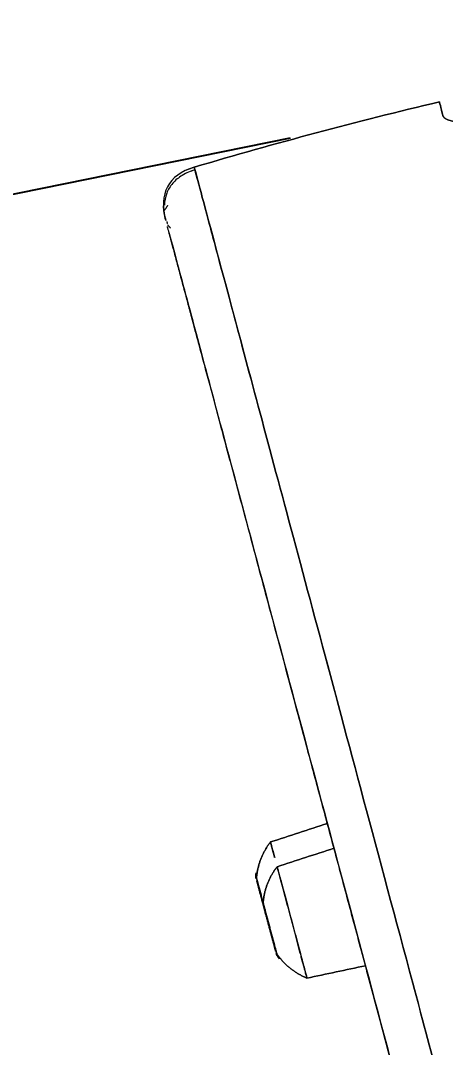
# Model space of a CAD drawing. Header units: inches. Extents: x 1105 to 1525, y -292 to 302.
# Drawn here: x 1392.02 to 1401.97, y 76.97 to 101.02 of the extents above; entities that cross this region are included whole.
import ezdxf

# ---------------------------------------------------------------- set-up
doc = ezdxf.new("R2010")
doc.units = ezdxf.units.IN
doc.header["$LTSCALE"] = 2.42
doc.header["$MEASUREMENT"] = 0
doc.header["$PDMODE"] = 3
doc.header["$PDSIZE"] = 0.3125
doc.layers.get('0').update_dxf_attribs({"linetype": 'CONTINUOUS'})
doc.layers.get('Defpoints').update_dxf_attribs({"linetype": 'CONTINUOUS'})
doc.layers.add('DIM', color=3, linetype='CONTINUOUS', lineweight=18)
doc.styles.get("Standard").update_dxf_attribs({"font": 'arial.ttf', "width": 0.8})
doc.dimstyles.new('ISO-25', dxfattribs={"dimtxt": 5, "dimasz": 2.5, "dimexe": 1.25, "dimexo": 0.625, "dimgap": 2, "dimtad": 1, "dimtih": 1, "dimtoh": 1, "dimdec": 1, "dimdsep": 46, "dimtxsty": 'Standard', "dimcen": 0, "dimclrd": 3, "dimclre": 3, "dimclrt": 4, "dimadec": 0, "dimazin": 0, "dimtfac": 1, "dimtdec": 1, "dimtmove": 0, "dimatfit": 3, "dimfxl": 1, "dimarcsym": 0})

# ---------------------------------------------------------------- blocks, each defined once
blk = doc.blocks.new('*D5')
at = {"layer": 'Defpoints', "color": 0, "transparency": 16777216}
for p in [(1398.948, 98.392), (1453.97, -172.568), (1384.677, -186.639)]:
    blk.add_point(p, dxfattribs=at)
at = {"layer": 'DIM', "color": 3, "lineweight": -2, "transparency": 16777216}
for p, q in [((1398.336, 98.268), (1328.43, 84.072)), ((1330.65, 79.421), (1356.242, -46.606)), ((1383.682, -181.739), (1358.091, -55.712)), ((1453.358, -172.693), (1383.452, -186.888))]:
    blk.add_line(p, q, dxfattribs=at)
at = {"layer": 'DIM', "color": 3, "transparency": 16777216}
for points in [[(1331.467, 79.587), (1329.833, 79.255), (1329.655, 84.321)], [(1384.499, -181.573), (1382.866, -181.905), (1384.677, -186.639)]]:
    blk.add_solid(points, dxfattribs=at)
at = {"layer": 'DIM', "color": 4, "transparency": 16777216, "insert": (1357.166, -51.159), "char_height": 5, "attachment_point": 5}
blk.add_mtext('276.5', dxfattribs=at)

msp = doc.modelspace()

# ---------------------------------------------------------------- linework, layer by layer
at = {"linetype": 'Continuous', "lineweight": 18, "extrusion": (0, 1, 0)}
for p, q in [((1395.421, 96.342), (1395.421, 96.341)), ((1395.421, 96.341), (1395.421, 96.342))]:
    msp.add_line(p, q, dxfattribs=at)
at = {"linetype": 'Continuous', "lineweight": 18}
for points, degree, knots in [([(1401.921, 98.775), (1401.922, 98.774), (1401.924, 98.772), (1401.926, 98.768), (1401.929, 98.764), (1401.932, 98.761), (1401.935, 98.757), (1401.938, 98.754), (1401.942, 98.75), (1401.946, 98.746), (1401.951, 98.743), (1401.955, 98.739), (1401.96, 98.736), (1401.966, 98.732), (1401.971, 98.728), (1401.977, 98.725), (1401.983, 98.722), (1401.99, 98.718), (1401.997, 98.715), (1402.004, 98.711), (1402.012, 98.708), (1402.02, 98.704), (1402.028, 98.701), (1402.037, 98.698), (1402.046, 98.695), (1402.055, 98.691), (1402.065, 98.688), (1402.075, 98.685), (1402.086, 98.682), (1402.097, 98.679), (1402.108, 98.676), (1402.12, 98.673), (1402.132, 98.67), (1402.145, 98.667), (1402.158, 98.664), (1402.171, 98.661), (1402.185, 98.659), (1402.199, 98.656), (1402.214, 98.653), (1402.229, 98.651), (1402.245, 98.648), (1402.261, 98.646), (1402.277, 98.643), (1402.294, 98.641), (1402.312, 98.638), (1402.33, 98.636), (1402.348, 98.634), (1402.367, 98.632), (1402.386, 98.63), (1402.406, 98.628), (1402.427, 98.626), (1402.448, 98.624), (1402.469, 98.622), (1402.491, 98.621), (1402.514, 98.619), (1402.537, 98.617), (1402.56, 98.616), (1402.584, 98.615), (1402.609, 98.613), (1402.634, 98.612), (1402.659, 98.611), (1402.686, 98.61), (1402.712, 98.609), (1402.74, 98.608), (1402.768, 98.607), (1402.796, 98.606), (1402.825, 98.606), (1402.855, 98.605), (1402.885, 98.605), (1402.916, 98.604), (1402.947, 98.604), (1402.979, 98.604), (1403.011, 98.604), (1403.044, 98.604), (1403.078, 98.604), (1403.112, 98.604), (1403.198, 98.604), (1403.337, 98.607), (1403.535, 98.613), (1403.735, 98.622), (1403.934, 98.633), (1404.132, 98.646), (1404.326, 98.66), (1404.517, 98.675), (1404.701, 98.69), (1404.879, 98.706), (1405.049, 98.722), (1405.21, 98.738), (1405.363, 98.753), (1405.505, 98.768), (1405.638, 98.782), (1405.759, 98.796), (1405.87, 98.808), (1405.969, 98.82), (1406.077, 98.833), (1406.198, 98.849), (1406.337, 98.867), (1406.476, 98.886), (1406.616, 98.905), (1406.757, 98.925), (1406.898, 98.945), (1407.038, 98.966), (1407.18, 98.987), (1407.321, 99.009), (1407.462, 99.031), (1407.603, 99.053), (1407.744, 99.076), (1407.885, 99.1), (1408.026, 99.123), (1408.166, 99.147), (1408.306, 99.172), (1408.445, 99.196), (1408.584, 99.221), (1408.722, 99.246), (1408.86, 99.272), (1408.997, 99.297), (1409.133, 99.323), (1409.268, 99.349), (1409.403, 99.376), (1409.536, 99.402), (1409.669, 99.429), (1409.8, 99.455), (1409.931, 99.482), (1410.06, 99.509), (1410.188, 99.536), (1410.315, 99.564), (1410.441, 99.591), (1410.565, 99.618), (1410.688, 99.646), (1410.81, 99.673), (1410.93, 99.701), (1411.048, 99.728), (1411.165, 99.756), (1411.281, 99.784), (1411.395, 99.811), (1411.507, 99.839), (1411.618, 99.866), (1411.727, 99.894), (1411.815, 99.916), (1411.883, 99.934), (1411.93, 99.946), (1411.978, 99.959), (1412.026, 99.971), (1412.073, 99.984), (1412.12, 99.997), (1412.167, 100.009), (1412.214, 100.022), (1412.261, 100.035), (1412.307, 100.047), (1412.353, 100.06), (1412.399, 100.073), (1412.445, 100.086), (1412.49, 100.099), (1412.536, 100.111), (1412.581, 100.124), (1412.625, 100.137), (1412.67, 100.15), (1412.714, 100.163), (1412.758, 100.176), (1412.802, 100.189), (1412.845, 100.202), (1412.888, 100.214), (1412.931, 100.227), (1412.973, 100.24), (1413.015, 100.253), (1413.057, 100.266), (1413.098, 100.279), (1413.139, 100.292), (1413.18, 100.305), (1413.22, 100.317), (1413.26, 100.33), (1413.3, 100.343), (1413.339, 100.356), (1413.378, 100.369), (1413.417, 100.381), (1413.455, 100.394), (1413.493, 100.407), (1413.53, 100.419), (1413.567, 100.432), (1413.603, 100.445), (1413.639, 100.457), (1413.675, 100.47), (1413.71, 100.482), (1413.744, 100.495), (1413.778, 100.507), (1413.812, 100.519), (1413.845, 100.532), (1413.878, 100.544), (1413.91, 100.556), (1413.942, 100.568), (1413.973, 100.58), (1414.004, 100.593), (1414.034, 100.604), (1414.063, 100.616), (1414.092, 100.628), (1414.121, 100.64), (1414.148, 100.652), (1414.176, 100.663), (1414.202, 100.675), (1414.228, 100.686), (1414.254, 100.698), (1414.279, 100.709), (1414.303, 100.72), (1414.327, 100.731), (1414.35, 100.742), (1414.372, 100.753), (1414.394, 100.764), (1414.415, 100.775), (1414.435, 100.786), (1414.455, 100.796), (1414.474, 100.807), (1414.492, 100.817), (1414.509, 100.827), (1414.526, 100.837), (1414.543, 100.847), (1414.558, 100.857), (1414.573, 100.867), (1414.587, 100.877), (1414.6, 100.886), (1414.613, 100.896), (1414.624, 100.905), (1414.635, 100.915), (1414.646, 100.924), (1414.655, 100.933), (1414.664, 100.941), (1414.672, 100.95), (1414.679, 100.959), (1414.685, 100.967), (1414.69, 100.975), (1414.695, 100.984), (1414.699, 100.992), (1414.702, 101), (1414.704, 101.007), (1414.705, 101.015), (1414.705, 101.02), (1414.705, 101.022)], 3, [0, 0, 0, 0, 0.00199, 0.003993, 0.006009, 0.008039, 0.010081, 0.012137, 0.014206, 0.016289, 0.018384, 0.020493, 0.022615, 0.02475, 0.026899, 0.02906, 0.031235, 0.033423, 0.035624, 0.037839, 0.040067, 0.042308, 0.044562, 0.046829, 0.04911, 0.051404, 0.053711, 0.056031, 0.058365, 0.060712, 0.063072, 0.065445, 0.067832, 0.070232, 0.072645, 0.075071, 0.077511, 0.079964, 0.08243, 0.08491, 0.087403, 0.089909, 0.092429, 0.094962, 0.097508, 0.100067, 0.10264, 0.105227, 0.107827, 0.11044, 0.113067, 0.115707, 0.118361, 0.121028, 0.123709, 0.126403, 0.129111, 0.131832, 0.134567, 0.137315, 0.140077, 0.142852, 0.145641, 0.148443, 0.151259, 0.154088, 0.15693, 0.159786, 0.162656, 0.165539, 0.168435, 0.171345, 0.174268, 0.177205, 0.180155, 0.183119, 0.186096, 0.202072, 0.217383, 0.232028, 0.246008, 0.259327, 0.271983, 0.283979, 0.295313, 0.305986, 0.315997, 0.325346, 0.334032, 0.342056, 0.349416, 0.356114, 0.362149, 0.36752, 0.372229, 0.379639, 0.387027, 0.394396, 0.401743, 0.40907, 0.416376, 0.423662, 0.430927, 0.438172, 0.445396, 0.452599, 0.459782, 0.466943, 0.474084, 0.481204, 0.488303, 0.495381, 0.502438, 0.509474, 0.51649, 0.523486, 0.530461, 0.537417, 0.544352, 0.551267, 0.558162, 0.565037, 0.571892, 0.578726, 0.585541, 0.592334, 0.599108, 0.605861, 0.612594, 0.619307, 0.625999, 0.632672, 0.639324, 0.645956, 0.652569, 0.659161, 0.665734, 0.672288, 0.678821, 0.681774, 0.684735, 0.687704, 0.690681, 0.693666, 0.69666, 0.699662, 0.702672, 0.70569, 0.708717, 0.711752, 0.714795, 0.717846, 0.720906, 0.723973, 0.72705, 0.730134, 0.733227, 0.736328, 0.739437, 0.742555, 0.745681, 0.748816, 0.751959, 0.75511, 0.75827, 0.761438, 0.764614, 0.767799, 0.770992, 0.774194, 0.777403, 0.780621, 0.783847, 0.787082, 0.790324, 0.793575, 0.796834, 0.800101, 0.803377, 0.80666, 0.809952, 0.813251, 0.816559, 0.819874, 0.823198, 0.82653, 0.829869, 0.833217, 0.836573, 0.839936, 0.843308, 0.846687, 0.850074, 0.853469, 0.856872, 0.860283, 0.863702, 0.867129, 0.870563, 0.874006, 0.877456, 0.880915, 0.884381, 0.887856, 0.891338, 0.894829, 0.898329, 0.901836, 0.905353, 0.908877, 0.91241, 0.915952, 0.919503, 0.923062, 0.92663, 0.930208, 0.933794, 0.937389, 0.940994, 0.944608, 0.948231, 0.951863, 0.955506, 0.959158, 0.962819, 0.966491, 0.970172, 0.973864, 0.977566, 0.981278, 0.985001, 0.988735, 0.992479, 0.996234, 1, 1, 1, 1]), ([(1396.116, 97.527), (1396.004, 97.498), (1395.814, 97.414), (1395.573, 97.226), (1395.427, 96.976), (1395.391, 96.794), (1395.388, 96.694)], 3, [0, 0, 0, 0, 0.282187, 0.527668, 0.758624, 1, 1, 1, 1]), ([(1396.754, 95.101), (1396.625, 95.58), (1396.381, 96.492), (1396.144, 97.376), (1396.088, 97.587), (1396.088, 97.587)], 3, [0, 0, 0, 0, 0.29078, 0.64539, 1, 1, 1, 1]), ([(1396.102, 97.533), (1396.116, 97.482), (1396.179, 97.247), (1396.48, 96.122), (1397.315, 93.007), (1398.669, 87.949), (1400.035, 82.851), (1401.188, 78.544), (1402.462, 73.789), (1403.842, 68.637), (1405.317, 63.133), (1406.87, 57.334), (1408.218, 52.3), (1409.321, 48.182), (1410.438, 44.012), (1411.855, 38.724), (1412.999, 34.452), (1413.571, 32.316)], 3, [0, 0, 0, 0, 0.037582, 0.101744, 0.230066, 0.358388, 0.422549, 0.486711, 0.550872, 0.615033, 0.679194, 0.743355, 0.807516, 0.839597, 0.871678, 0.935839, 1, 1, 1, 1]), ([(1413.571, 32.316), (1412.999, 34.452), (1411.855, 38.724), (1410.155, 45.07), (1408.488, 51.293), (1406.87, 57.334), (1405.316, 63.134), (1403.842, 68.637), (1402.462, 73.79), (1401.189, 78.543), (1400.035, 82.852), (1399.011, 86.674), (1398.127, 89.972), (1397.393, 92.715), (1396.814, 94.877), (1396.396, 96.435), (1396.181, 97.237), (1396.118, 97.472), (1396.105, 97.524)], 3, [0, 0, 0, 0, 0.064296, 0.128593, 0.192889, 0.257185, 0.321481, 0.385778, 0.450074, 0.51437, 0.578667, 0.642963, 0.707259, 0.771555, 0.835852, 0.900148, 0.964444, 1, 1, 1, 1]), ([(1412.632, 32.107), (1410.937, 38.433), (1407.612, 50.843), (1404.48, 62.533), (1401.661, 73.054), (1399.263, 82.001), (1397.38, 89.031), (1396.082, 93.873), (1395.535, 95.916), (1395.46, 96.195)], 2, [0, 0, 0, 0.130629, 0.261259, 0.391888, 0.522517, 0.653147, 0.783776, 0.914405, 1, 1, 1]), ([(1395.501, 96.041), (1395.502, 96.038), (1395.558, 95.83), (1395.724, 95.209), (1396.135, 93.675), (1396.705, 91.547), (1397.428, 88.848), (1398.298, 85.602), (1399.306, 81.841), (1400.442, 77.601), (1401.696, 72.923), (1403.054, 67.851), (1404.506, 62.436), (1406.035, 56.728), (1407.628, 50.784), (1409.269, 44.659), (1410.942, 38.414), (1412.069, 34.21), (1412.632, 32.107)], 3, [0, 0, 0, 0, 0.000916, 0.067521, 0.134127, 0.200733, 0.267338, 0.333944, 0.40055, 0.467155, 0.533761, 0.600366, 0.666972, 0.733578, 0.800183, 0.866789, 0.933394, 1, 1, 1, 1]), ([(1395.797, 94.938), (1395.807, 94.899), (1395.833, 94.804), (1395.864, 94.686), (1395.883, 94.616)], 3, [0, 0, 0, 0, 0.464143, 1, 1, 1, 1]), ([(1397.973, 81.413), (1397.958, 81.467), (1397.945, 81.517), (1397.921, 81.607), (1397.91, 81.648), (1397.893, 81.713), (1397.886, 81.738), (1397.877, 81.772), (1397.875, 81.78), (1397.875, 81.78)], 3, [0, 0, 0, 0, 0.23352, 0.23352, 0.489013, 0.489013, 0.744507, 0.744507, 1, 1, 1, 1]), ([(1397.875, 81.78), (1397.875, 81.78), (1397.877, 81.772), (1397.886, 81.738), (1397.893, 81.713), (1397.91, 81.648), (1397.921, 81.607), (1397.945, 81.517), (1397.958, 81.467), (1397.973, 81.413)], 3, [0, 0, 0, 0, 0.255493, 0.255493, 0.510986, 0.510986, 0.766479, 0.766479, 1, 1, 1, 1]), ([(1398.03, 81.2), (1398.03, 81.2), (1398.032, 81.192), (1398.041, 81.159), (1398.048, 81.134), (1398.065, 81.068), (1398.076, 81.028), (1398.102, 80.933), (1398.116, 80.879), (1398.149, 80.758), (1398.166, 80.692), (1398.204, 80.549), (1398.225, 80.474), (1398.267, 80.316), (1398.289, 80.234), (1398.334, 80.066), (1398.357, 79.981), (1398.402, 79.81), (1398.425, 79.725), (1398.47, 79.557), (1398.492, 79.475), (1398.534, 79.317), (1398.555, 79.242), (1398.593, 79.1), (1398.611, 79.033), (1398.643, 78.913), (1398.658, 78.858), (1398.683, 78.763), (1398.694, 78.723), (1398.711, 78.658), (1398.718, 78.633), (1398.727, 78.599), (1398.729, 78.591), (1398.729, 78.591)], 3, [0, 0, 0, 0, 0.0625, 0.0625, 0.125, 0.125, 0.1875, 0.1875, 0.25, 0.25, 0.3125, 0.3125, 0.375, 0.375, 0.4375, 0.4375, 0.5, 0.5, 0.5625, 0.5625, 0.625, 0.625, 0.6875, 0.6875, 0.75, 0.75, 0.8125, 0.8125, 0.875, 0.875, 0.9375, 0.9375, 1, 1, 1, 1]), ([(1397.539, 81.061), (1397.533, 81.037), (1397.53, 81.012), (1397.531, 80.962), (1397.534, 80.937), (1397.541, 80.913)], 3, [0, 0, 0, 0, 0.5, 0.5, 1, 1, 1, 1]), ([(1397.541, 80.913), (1397.534, 80.937), (1397.531, 80.962), (1397.53, 81.012), (1397.533, 81.037), (1397.539, 81.061)], 3, [0, 0, 0, 0, 0.5, 0.5, 1, 1, 1, 1]), ([(1397.703, 80.353), (1397.694, 80.386), (1397.685, 80.42), (1397.666, 80.491), (1397.655, 80.528), (1397.636, 80.601), (1397.627, 80.635), (1397.61, 80.7), (1397.601, 80.73), (1397.587, 80.785), (1397.58, 80.81), (1397.568, 80.853), (1397.563, 80.872), (1397.555, 80.902), (1397.552, 80.913), (1397.548, 80.928), (1397.547, 80.932), (1397.547, 80.932)], 3, [0, 0, 0, 0, 0.109613, 0.109613, 0.236811, 0.236811, 0.364009, 0.364009, 0.491207, 0.491207, 0.618406, 0.618406, 0.745604, 0.745604, 0.872802, 0.872802, 1, 1, 1, 1]), ([(1397.554, 80.866), (1397.554, 80.866), (1397.555, 80.862), (1397.558, 80.849), (1397.561, 80.838), (1397.568, 80.812), (1397.572, 80.795), (1397.583, 80.757), (1397.589, 80.734), (1397.602, 80.685), (1397.609, 80.658), (1397.625, 80.6), (1397.633, 80.569), (1397.65, 80.505), (1397.659, 80.472), (1397.677, 80.403), (1397.687, 80.368), (1397.7, 80.318), (1397.705, 80.301), (1397.709, 80.285)], 3, [0, 0, 0, 0, 0.118172, 0.118172, 0.236344, 0.236344, 0.354516, 0.354516, 0.472688, 0.472688, 0.590859, 0.590859, 0.709031, 0.709031, 0.827203, 0.827203, 0.945375, 0.945375, 1, 1, 1, 1]), ([(1397.709, 80.286), (1397.703, 80.309), (1397.637, 80.553), (1397.554, 80.866), (1397.554, 80.866)], 2, [0, 0, 0, 0.052413, 0.526206, 1, 1, 1]), ([(1398.022, 79.161), (1398.022, 79.161), (1398.021, 79.165), (1398.017, 79.18), (1398.014, 79.192), (1398.006, 79.222), (1398.001, 79.24), (1397.989, 79.283), (1397.982, 79.308), (1397.968, 79.363), (1397.96, 79.394), (1397.942, 79.458), (1397.933, 79.493), (1397.914, 79.565), (1397.904, 79.603), (1397.883, 79.679), (1397.873, 79.718), (1397.852, 79.796), (1397.841, 79.835), (1397.821, 79.911), (1397.811, 79.949), (1397.791, 80.021), (1397.782, 80.056), (1397.765, 80.12), (1397.757, 80.151), (1397.742, 80.206), (1397.735, 80.231), (1397.724, 80.274), (1397.719, 80.292), (1397.711, 80.322), (1397.708, 80.334), (1397.704, 80.349), (1397.703, 80.353), (1397.703, 80.353)], 3, [0, 0, 0, 0, 0.06252, 0.06252, 0.12504, 0.12504, 0.187559, 0.187559, 0.250079, 0.250079, 0.312599, 0.312599, 0.375119, 0.375119, 0.437639, 0.437639, 0.500158, 0.500158, 0.562678, 0.562678, 0.625198, 0.625198, 0.687718, 0.687718, 0.750238, 0.750238, 0.812757, 0.812757, 0.875277, 0.875277, 0.937797, 0.937797, 1, 1, 1, 1]), ([(1397.709, 80.286), (1397.709, 80.286), (1397.71, 80.283), (1397.713, 80.269), (1397.716, 80.259), (1397.723, 80.232), (1397.728, 80.216), (1397.738, 80.177), (1397.744, 80.155), (1397.757, 80.106), (1397.764, 80.079), (1397.78, 80.021), (1397.788, 79.99), (1397.805, 79.926), (1397.814, 79.892), (1397.833, 79.824), (1397.842, 79.789), (1397.861, 79.719), (1397.87, 79.684), (1397.888, 79.616), (1397.897, 79.583), (1397.915, 79.518), (1397.923, 79.488), (1397.938, 79.43), (1397.946, 79.403), (1397.959, 79.353), (1397.965, 79.331), (1397.975, 79.292), (1397.98, 79.276), (1397.987, 79.249), (1397.989, 79.239), (1397.993, 79.226), (1397.994, 79.222), (1397.994, 79.222)], 3, [0, 0, 0, 0, 0.0625, 0.0625, 0.125, 0.125, 0.1875, 0.1875, 0.25, 0.25, 0.3125, 0.3125, 0.375, 0.375, 0.4375, 0.4375, 0.5, 0.5, 0.5625, 0.5625, 0.625, 0.625, 0.6875, 0.6875, 0.75, 0.75, 0.8125, 0.8125, 0.875, 0.875, 0.9375, 0.9375, 1, 1, 1, 1]), ([(1398.007, 79.175), (1398.013, 79.15), (1398.023, 79.127), (1398.047, 79.084), (1398.062, 79.063), (1398.079, 79.045)], 3, [0, 0, 0, 0, 0.5, 0.5, 1, 1, 1, 1]), ([(1398.079, 79.045), (1398.062, 79.063), (1398.047, 79.084), (1398.023, 79.127), (1398.013, 79.15), (1398.007, 79.175)], 3, [0, 0, 0, 0, 0.5, 0.5, 1, 1, 1, 1])]:
    msp.add_open_spline(points, degree=degree, knots=knots, dxfattribs=at)
for points, degree in [([(1401.83, 99.118), (1399.901, 98.66), (1397.986, 98.15), (1396.088, 97.587)], 3), ([(1396.088, 97.587), (1397.986, 98.15), (1399.901, 98.66), (1401.83, 99.118)], 3), ([(1401.921, 98.775), (1401.861, 99.003), (1401.831, 99.117), (1401.83, 99.118)], 3), ([(1401.83, 99.118), (1401.831, 99.117), (1401.861, 99.003), (1401.921, 98.776)], 3), ([(1396.088, 97.587), (1395.474, 97.405), (1395.253, 96.967), (1395.421, 96.342)], 3), ([(1395.915, 97.524), (1395.969, 97.548), (1396.026, 97.568), (1396.088, 97.587)], 3), ([(1396.116, 97.527), (1396.073, 97.515), (1396.032, 97.502), (1395.992, 97.486)], 3), ([(1396.088, 97.587), (1396.088, 97.587), (1396.093, 97.565), (1396.105, 97.523)], 3), ([(1396.088, 97.587), (1396.088, 97.587), (1396.089, 97.582), (1396.091, 97.574)], 3), ([(1395.421, 96.342), (1395.388, 96.463), (1395.37, 96.578), (1395.367, 96.685)], 3), ([(1395.437, 96.646), (1395.385, 96.572)], 1), ([(1395.461, 96.687), (1395.437, 96.65)], 1), ([(1395.445, 96.311), (1395.458, 96.263)], 1), ([(1395.469, 96.233), (1395.532, 96.155)], 1), ([(1397.875, 81.78), (1398.319, 81.924), (1398.763, 82.068), (1399.207, 82.213)], 3), ([(1399.207, 82.213), (1398.763, 82.068), (1398.319, 81.924), (1397.875, 81.78)], 3), ([(1398.03, 81.2), (1398.474, 81.345), (1398.918, 81.489), (1399.362, 81.633)], 3), ([(1399.362, 81.633), (1398.918, 81.489), (1398.474, 81.345), (1398.03, 81.2)], 3), ([(1397.994, 79.222), (1397.994, 79.222), (1397.911, 79.533), (1397.793, 79.974), (1397.709, 80.286), (1397.709, 80.286)], 2), ([(1400.099, 78.882), (1399.643, 78.785), (1399.186, 78.688), (1398.729, 78.591)], 3), ([(1398.729, 78.591), (1399.186, 78.688), (1399.643, 78.785), (1400.099, 78.882)], 3)]:
    msp.add_open_spline(points, degree=degree, dxfattribs=at)
for points, weights in [([(1397.875, 81.78), (1397.683, 81.534), (1397.57, 81.243), (1397.547, 80.932)], [1.07658400384, 1.04568796523, 1.04568796523, 1.07658400383]), ([(1397.547, 80.932), (1397.57, 81.243), (1397.683, 81.534), (1397.875, 81.78)], [1.07658400383, 1.04568796523, 1.04568796524, 1.07658400384]), ([(1397.972, 81.415), (1397.909, 81.653), (1397.875, 81.78), (1397.875, 81.78)], [1.04733017239, 1.00565032107, 1.01540159821, 1.07658400383]), ([(1398.03, 81.2), (1397.838, 80.955), (1397.726, 80.664), (1397.703, 80.353)], [1.07658400383, 1.04568796523, 1.04568796524, 1.07658400384]), ([(1397.703, 80.353), (1397.726, 80.664), (1397.838, 80.955), (1398.03, 81.2)], [1.07658400384, 1.04568796524, 1.04568796523, 1.07658400383]), ([(1397.547, 80.932), (1397.547, 80.932), (1397.616, 80.676), (1397.703, 80.353)], [1.07658400383, 0.944792468519, 1.05164354327, 1.3971372281]), ([(1398.106, 80.916), (1398.158, 80.724), (1398.226, 80.467), (1398.302, 80.187)], [1.03434597154, 1.06190203164, 1.13557592746, 1.25536765901]), ([(1398.022, 79.161), (1398.022, 79.161), (1398.021, 79.166), (1398.018, 79.174)], [1.07658400383, 1.0597405456, 1.04679503036, 1.03774745812]), ([(1398.022, 79.161), (1398.197, 78.904), (1398.44, 78.708), (1398.729, 78.591)], [1.07658400383, 1.04568796524, 1.04568796524, 1.07658400383]), ([(1398.729, 78.591), (1398.44, 78.708), (1398.197, 78.904), (1398.022, 79.161)], [1.07658400383, 1.04568796524, 1.04568796523, 1.07658400383])]:
    msp.add_rational_spline(points, weights, degree=3, dxfattribs=at)
for points, weights, knots in [([(1398.729, 78.591), (1398.729, 78.591), (1398.572, 79.176), (1398.38, 79.896), (1398.187, 80.616), (1398.03, 81.2), (1398.03, 81.2)], [1.07658400383, 0.941849442199, 1.05653471293, 1.42063981603, 1.05653471293, 0.941849442199, 1.07658400383], [0, 0, 0, 0, 0.5, 0.5, 0.5, 1, 1, 1, 1]), ([(1397.703, 80.353), (1397.703, 80.353), (1397.774, 80.086), (1397.862, 79.757), (1397.95, 79.428), (1398.022, 79.162), (1398.022, 79.161)], [1.07658400383, 0.941849442198, 1.05653471293, 1.42063981603, 1.05665034908, 0.941922313152, 1.07645570824], [0, 0, 0, 0, 0.500079, 0.500079, 0.500079, 1, 1, 1, 1])]:
    msp.add_rational_spline(points, weights, degree=3, knots=knots, dxfattribs=at)

# ---------------------------------------------------------------- dimensions: what is measured, and where the dimension line sits
at = {"layer": 'DIM'}
dim = msp.add_aligned_dim(p1=(1398.948, 98.392), p2=(1453.97, -172.568), distance=-70.707, dimstyle='ISO-25', override={"dimasz": 5, "dimtad": 0}, dxfattribs=at)
dim.commit()
dim.dimension.update_dxf_attribs({"geometry": '*D5', "text_midpoint": (1357.166, -51.159)})

doc.saveas('drawing.dxf')
